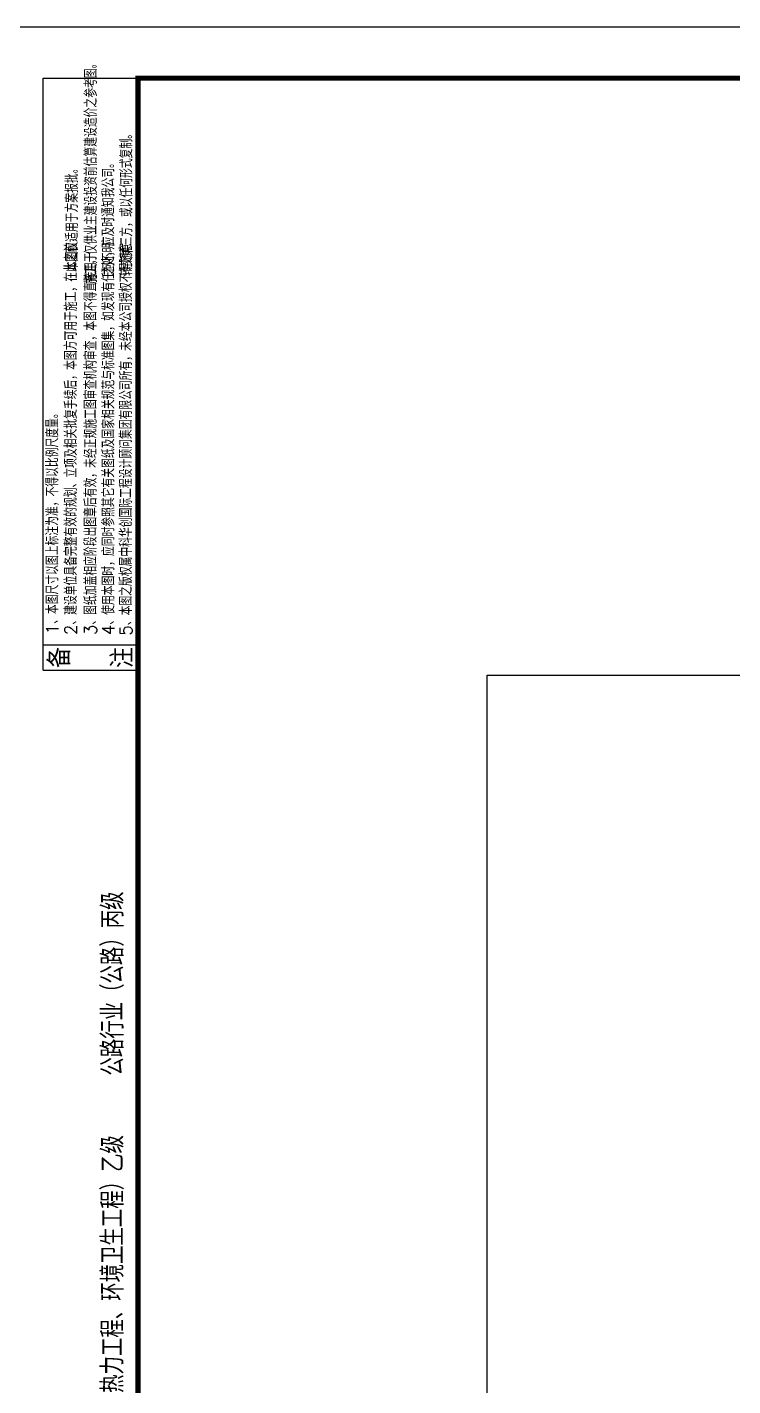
# Model space of a CAD drawing. Extents: x 4283 to 40403, y 1134 to 1764.
# Drawn here: x 22344.8 to 22443.1, y 1573.2 to 1762.4 of the extents above; entities that cross this region are included whole.
import ezdxf

# ---------------------------------------------------------------- set-up
doc = ezdxf.new("R2010")
doc.units = 0
for name, color, linetype in [('PUB_TEXT', 7, 'Continuous'), ('PUB_TITLE', 4, 'Continuous'), ('S-MODIFY', 4, 'Continuous'), ('tdz_土方计算图', 7, 'Continuous'), ('华泽绵阳图框', 7, 'Continuous'), ('致远博图框', 7, 'Continuous')]:
    doc.layers.add(name, color=color, linetype=linetype)
doc.styles.add('-宋体', font='', dxfattribs={"width": 0.8})
doc.styles.add('_TCH_WINDOW', font='SIMPLEX', dxfattribs={"height": 3.5, "bigfont": 'GBCBIG'})
doc.styles.add('长仿宋', font='', dxfattribs={"width": 0.7, "height": 5})
doc.styles.get('-宋体').set_extended_font_data('SimSun')
doc.styles.get('长仿宋').set_extended_font_data('SimSun')

# ---------------------------------------------------------------- blocks, each defined once
blk = doc.blocks.new('BEIZHU')
at = {"layer": 'PUB_TEXT', "color": 7, "style": '_TCH_WINDOW'}
for s, p in [('施工，仅供业主建设投资前估算建设造价之参考图。', (-299297, -79000)), ('转交第三方，或以任何形式复制。', (-298802, -78889)), ('本图仅适用于方案报批。', (-299561, -78824)), ('之处，应及时通知我公司。', (-299054, -78885)), ('2、建设单位具备完整有效的规划、立项及相关批复手续后，本图方可用于施工，在此之前，', (-299576, -83890)), ('4、使用本图时，应同时参照其它有关图纸及国家相关规范与标准图集，如发现有任何不明', (-299053, -83890)), ('5、本图之版权属中科华创国际工程设计顾问集团有限公司所有，未经本公司授权不得随意', (-298809, -83898)), ('3、图纸加盖相应阶段出图章后有效，未经正规施工图审查机构审查，本图不得直接用于', (-299301, -83890)), ('1、本图尺寸以图上标注为准，不得以比例尺度量。', (-299834, -83879))]:
    blk.add_text(s, height=170.5, rotation=90, dxfattribs=at).set_placement(p)

msp = doc.modelspace()

# ---------------------------------------------------------------- linework, layer by layer
at = {"layer": 'PUB_TITLE', "color": 7}
for p, q in [((22347.02, 1672.82), (22347.02, 1755.25)), ((22347.02, 1755.25), (22360.21, 1755.25)), ((22347.02, 1676.36), (22360.21, 1676.36)), ((22347.02, 1672.82), (22360.21, 1672.82))]:
    msp.add_line(p, q, dxfattribs=at)
at = {"layer": 'PUB_TITLE'}
msp.add_lwpolyline([(22342.53, 1465.36), (22762.53, 1465.36), (22762.53, 1762.36), (22342.53, 1762.36)], close=True, dxfattribs=at)
at = {"layer": 'S-MODIFY'}
msp.add_lwpolyline([(22342.53, 1465.36), (22762.53, 1465.36), (22762.53, 1762.36), (22342.53, 1762.36)], close=True, dxfattribs=at)
at = {"layer": 'tdz_土方计算图', "linetype": 'Continuous'}
msp.add_lwpolyline([(22408.83, 1672.16), (22538.83, 1672.16), (22538.83, 1512.16), (22408.83, 1512.16)], close=True, dxfattribs=at)
at = {"layer": '华泽绵阳图框', "color": 7, "const_width": 0.707}
msp.add_lwpolyline([(22360.21, 1472.43), (22755.46, 1472.43), (22755.46, 1755.25), (22360.21, 1755.25)], close=True, dxfattribs=at)

# ---------------------------------------------------------------- block references
at = {"xscale": 0.009999999999990905, "yscale": 0.009999999999990905, "zscale": 0.009999999999990905}
msp.add_blockref('BEIZHU', (25347.47, 2516.61), dxfattribs=at)

# ---------------------------------------------------------------- texts
at = {"layer": 'PUB_TEXT', "color": 7, "style": '-宋体', "width": 0.8}
for s, p in [('备', (22350.5, 1673.15)), ('注', (22359.26, 1673.15))]:
    msp.add_text(s, height=2.66, rotation=90, dxfattribs=at).set_placement(p)
at = {"layer": '致远博图框', "style": '长仿宋', "width": 0.7}
for s, height, p in [('公路行业（公路）丙级', 2.685, (22357.92, 1616.39)), ('市政行业（道路工程、桥梁工程、给水工程、排水工程、热力工程、环境卫生工程）乙级', 2.6851, (22357.92, 1508.12))]:
    msp.add_text(s, height=height, rotation=90, dxfattribs=at).set_placement(p)

doc.saveas('drawing.dxf')
